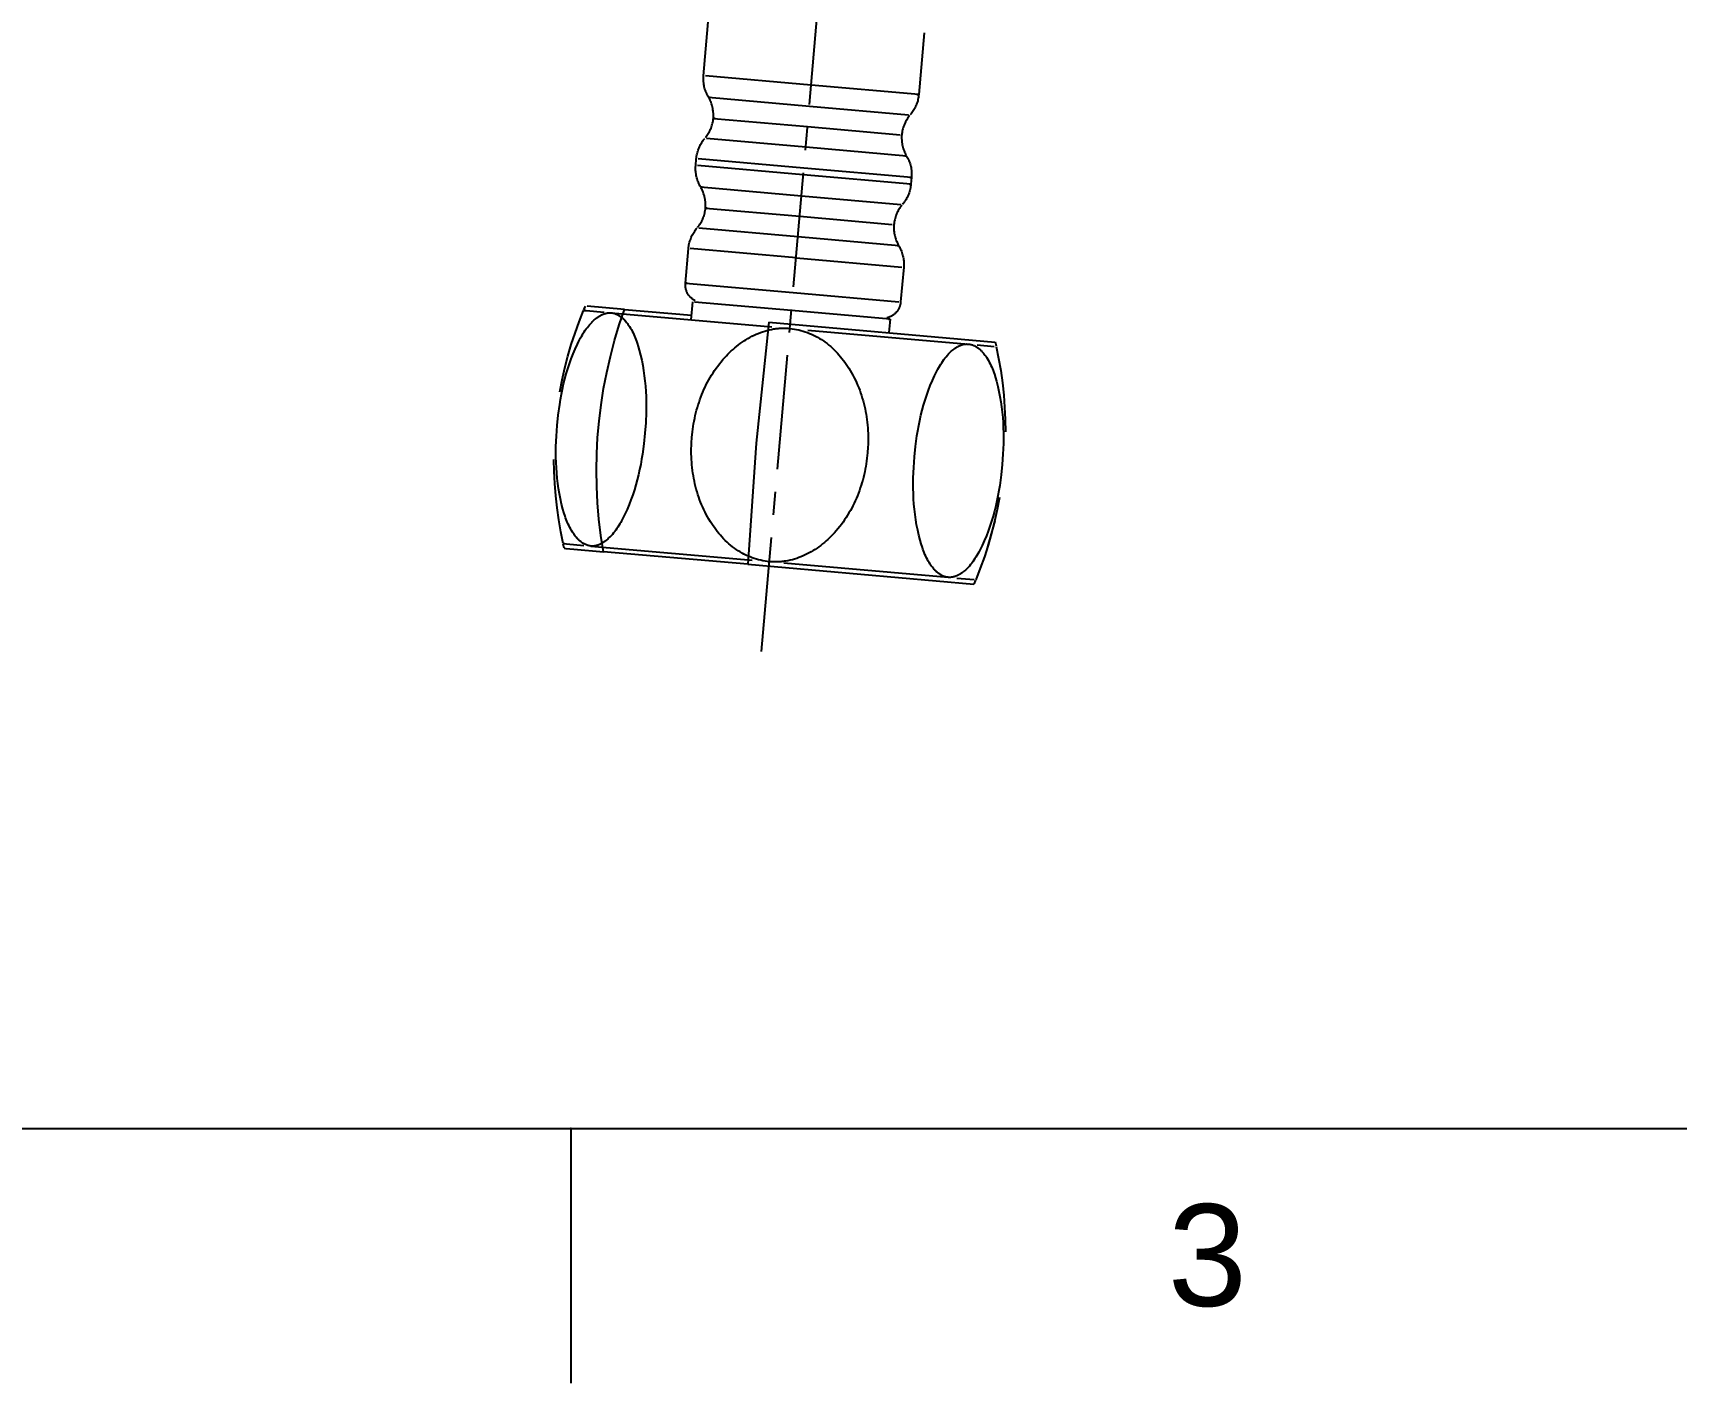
# Model space of a CAD drawing. Header units: millimetres. Extents: x 601 to 1195, y -13 to 407.
# Drawn here: x 726.7 to 818, y -13.3 to 61.7 of the extents above; entities that cross this region are included whole.
import ezdxf

# ---------------------------------------------------------------- set-up
doc = ezdxf.new("R2010")
doc.units = ezdxf.units.MM
doc.header["$LTSCALE"] = 0.1
doc.linetypes.add('CENTERX2', pattern=[101.6, 63.5, -12.7, 12.7, -12.7])
for name, color, linetype in [('CENTER', 1, 'CENTERX2'), ('MAKE2D ______', 7, 'Continuous'), ('MAKE2D ______ - TANGENT', 7, 'Continuous')]:
    doc.layers.add(name, color=color, linetype=linetype)
doc.styles.get("Standard").update_dxf_attribs({"font": 'arial.ttf'})

msp = doc.modelspace()

# ---------------------------------------------------------------- linework, layer by layer
for p, q in [((778.409, 44.451), (778.419, 44.406)), ((615.21, 0.869), (1180.867, 0.869)), ((756.624, 0.869), (756.624, -13.272))]:
    msp.add_line(p, q)
msp.add_point((756.624, 0.869))
at = {"layer": 'CENTER'}
msp.add_line((767.221, 27.361), (771.164, 72.426), dxfattribs=at)
at = {"layer": 'MAKE2D ______'}
for p, q in [((763.995, 59.325), (764.294, 62.751)), ((776.249, 61.705), (775.949, 58.279)), ((763.987, 59.187), (763.99, 59.256)), ((763.988, 59.118), (763.987, 59.187)), ((763.99, 59.049), (763.988, 59.118)), ((763.99, 59.256), (763.995, 59.325)), ((763.995, 58.98), (763.99, 59.049)), ((764.002, 58.911), (763.995, 58.98)), ((764.011, 58.842), (764.002, 58.911)), ((764.023, 58.774), (764.011, 58.842)), ((764.037, 58.707), (764.023, 58.774)), ((764.054, 58.64), (764.037, 58.707)), ((764.073, 58.573), (764.054, 58.64)), ((764.094, 58.507), (764.073, 58.573)), ((764.117, 58.442), (764.094, 58.507)), ((764.143, 58.378), (764.117, 58.442)), ((764.17, 58.315), (764.143, 58.378)), ((764.2, 58.252), (764.17, 58.315)), ((764.232, 58.191), (764.2, 58.252)), ((764.266, 58.131), (764.232, 58.191)), ((764.325, 58.024), (764.293, 58.085)), ((764.355, 57.962), (764.325, 58.024)), ((764.384, 57.9), (764.355, 57.962)), ((764.41, 57.836), (764.384, 57.9)), ((764.433, 57.771), (764.41, 57.836)), ((764.455, 57.706), (764.433, 57.771)), ((764.474, 57.64), (764.455, 57.706)), ((764.491, 57.573), (764.474, 57.64)), ((764.506, 57.506), (764.491, 57.573)), ((764.519, 57.438), (764.506, 57.506)), ((775.741, 57.552), (775.709, 57.491)), ((775.771, 57.614), (775.741, 57.552)), ((775.799, 57.678), (775.771, 57.614)), ((775.825, 57.742), (775.799, 57.678)), ((775.848, 57.807), (775.825, 57.742)), ((775.87, 57.873), (775.848, 57.807)), ((775.889, 57.939), (775.87, 57.873)), ((775.905, 58.006), (775.889, 57.939)), ((775.92, 58.074), (775.905, 58.006)), ((775.932, 58.142), (775.92, 58.074)), ((775.942, 58.21), (775.932, 58.142)), ((775.949, 58.279), (775.942, 58.21)), ((764.457, 56.553), (764.477, 56.619)), ((764.477, 56.619), (764.494, 56.686)), ((764.494, 56.686), (764.509, 56.753)), ((764.509, 56.753), (764.522, 56.821)), ((764.529, 57.37), (764.519, 57.438)), ((764.522, 56.821), (764.532, 56.889)), ((764.536, 57.301), (764.529, 57.37)), ((764.532, 56.889), (764.54, 56.957)), ((764.542, 57.232), (764.536, 57.301)), ((764.54, 56.957), (764.544, 57.026)), ((764.639, 56.948), (764.54, 56.957)), ((764.54, 56.957), (764.54, 56.957)), ((764.54, 56.957), (769.77, 56.5)), ((764.545, 57.164), (764.542, 57.232)), ((764.544, 57.026), (764.546, 57.095)), ((764.546, 57.095), (764.545, 57.164)), ((775.155, 56.64), (775.129, 56.576)), ((775.184, 56.703), (775.155, 56.64)), ((775.214, 56.764), (775.184, 56.703)), ((775.247, 56.825), (775.214, 56.764)), ((775.281, 56.885), (775.247, 56.825)), ((775.318, 56.943), (775.281, 56.885)), ((775.357, 57), (775.318, 56.943)), ((775.397, 57.056), (775.357, 57)), ((775.44, 57.11), (775.397, 57.056)), ((775.518, 57.204), (775.474, 57.15)), ((775.56, 57.258), (775.518, 57.204)), ((775.6, 57.315), (775.56, 57.258)), ((775.638, 57.372), (775.6, 57.315)), ((775.675, 57.431), (775.638, 57.372)), ((775.709, 57.491), (775.675, 57.431)), ((763.902, 55.627), (763.941, 55.684)), ((763.941, 55.684), (763.981, 55.741)), ((763.981, 55.741), (764.023, 55.795)), ((764.023, 55.795), (764.067, 55.849)), ((764.101, 55.889), (764.143, 55.944)), ((764.143, 55.944), (764.184, 55.999)), ((764.184, 55.999), (764.222, 56.056)), ((764.222, 56.056), (764.259, 56.115)), ((764.259, 56.115), (764.293, 56.174)), ((764.293, 56.174), (764.326, 56.235)), ((764.326, 56.235), (764.357, 56.297)), ((764.357, 56.297), (764.385, 56.359)), ((764.385, 56.359), (764.411, 56.423)), ((764.411, 56.423), (764.435, 56.488)), ((764.435, 56.488), (764.457, 56.553)), ((769.77, 56.5), (774.913, 56.05)), ((774.996, 55.973), (774.995, 55.904)), ((774.995, 55.904), (774.996, 55.835)), ((775, 56.042), (774.996, 55.973)), ((774.996, 55.835), (774.999, 55.767)), ((774.999, 55.767), (775.004, 55.698)), ((775.008, 56.11), (775, 56.042)), ((775.004, 55.698), (775.012, 55.63)), ((775.019, 56.178), (775.008, 56.11)), ((775.031, 56.246), (775.019, 56.178)), ((775.046, 56.313), (775.031, 56.246)), ((775.064, 56.38), (775.046, 56.313)), ((775.083, 56.446), (775.064, 56.38)), ((775.105, 56.512), (775.083, 56.446)), ((775.129, 56.576), (775.105, 56.512)), ((763.592, 54.72), (763.599, 54.789)), ((763.599, 54.789), (763.609, 54.857)), ((763.609, 54.857), (763.621, 54.925)), ((763.621, 54.925), (763.635, 54.993)), ((763.635, 54.993), (763.652, 55.06)), ((763.652, 55.06), (763.671, 55.126)), ((763.671, 55.126), (763.692, 55.192)), ((763.692, 55.192), (763.716, 55.257)), ((763.716, 55.257), (763.742, 55.321)), ((763.742, 55.321), (763.769, 55.385)), ((763.769, 55.385), (763.8, 55.447)), ((763.8, 55.447), (763.832, 55.508)), ((763.832, 55.508), (763.866, 55.568)), ((763.866, 55.568), (763.902, 55.627)), ((775.012, 55.63), (775.022, 55.561)), ((775.022, 55.561), (775.035, 55.494)), ((775.035, 55.494), (775.049, 55.426)), ((775.049, 55.426), (775.066, 55.36)), ((775.066, 55.36), (775.086, 55.293)), ((775.086, 55.293), (775.107, 55.228)), ((775.107, 55.228), (775.131, 55.163)), ((775.131, 55.163), (775.157, 55.1)), ((775.157, 55.1), (775.185, 55.037)), ((775.185, 55.037), (775.215, 54.975)), ((775.215, 54.975), (775.248, 54.914)), ((775.274, 54.868), (775.308, 54.808)), ((775.308, 54.808), (775.34, 54.747)), ((763.552, 54.206), (763.554, 54.275)), ((763.552, 54.137), (763.552, 54.206)), ((763.554, 54.068), (763.552, 54.137)), ((763.554, 54.275), (763.559, 54.344)), ((763.559, 53.999), (763.554, 54.068)), ((763.559, 54.344), (763.592, 54.72)), ((763.566, 53.93), (763.559, 53.999)), ((763.576, 53.861), (763.566, 53.93)), ((763.587, 53.793), (763.576, 53.861)), ((775.34, 54.747), (775.37, 54.685)), ((775.37, 54.685), (775.398, 54.621)), ((775.398, 54.621), (775.423, 54.557)), ((775.423, 54.557), (775.446, 54.492)), ((775.446, 54.492), (775.467, 54.426)), ((775.467, 54.426), (775.486, 54.359)), ((775.486, 54.359), (775.503, 54.292)), ((775.503, 54.292), (775.517, 54.225)), ((775.517, 54.225), (775.529, 54.157)), ((775.529, 54.157), (775.538, 54.088)), ((775.538, 54.088), (775.546, 54.019)), ((775.546, 54.019), (775.55, 53.95)), ((775.55, 53.95), (775.553, 53.881)), ((775.553, 53.881), (775.553, 53.812)), ((763.602, 53.726), (763.587, 53.793)), ((763.618, 53.659), (763.602, 53.726)), ((763.637, 53.592), (763.618, 53.659)), ((763.658, 53.526), (763.637, 53.592)), ((763.681, 53.461), (763.658, 53.526)), ((763.707, 53.397), (763.681, 53.461)), ((763.735, 53.334), (763.707, 53.397)), ((763.765, 53.271), (763.735, 53.334)), ((763.797, 53.21), (763.765, 53.271)), ((763.831, 53.15), (763.797, 53.21)), ((763.889, 53.043), (763.857, 53.104)), ((763.92, 52.981), (763.889, 53.043)), ((763.948, 52.919), (763.92, 52.981)), ((775.453, 52.958), (775.434, 52.892)), ((775.47, 53.025), (775.453, 52.958)), ((775.484, 53.093), (775.47, 53.025)), ((775.496, 53.161), (775.484, 53.093)), ((775.506, 53.229), (775.496, 53.161)), ((775.513, 53.298), (775.506, 53.229)), ((775.546, 53.674), (775.513, 53.298)), ((775.551, 53.743), (775.546, 53.674)), ((775.553, 53.812), (775.551, 53.743)), ((763.974, 52.855), (763.948, 52.919)), ((763.998, 52.79), (763.974, 52.855)), ((764.019, 52.725), (763.998, 52.79)), ((764.039, 52.659), (764.019, 52.725)), ((764.056, 52.592), (764.039, 52.659)), ((764.07, 52.525), (764.056, 52.592)), ((764.083, 52.457), (764.07, 52.525)), ((764.093, 52.389), (764.083, 52.457)), ((764.101, 52.32), (764.093, 52.389)), ((764.106, 52.252), (764.101, 52.32)), ((764.104, 51.976), (764.108, 52.045)), ((764.109, 52.183), (764.106, 52.252)), ((764.108, 52.045), (764.11, 52.114)), ((764.11, 52.114), (764.109, 52.183)), ((774.962, 52.075), (774.921, 52.019)), ((775.004, 52.129), (774.962, 52.075)), ((775.082, 52.223), (775.038, 52.169)), ((775.124, 52.277), (775.082, 52.223)), ((775.164, 52.334), (775.124, 52.277)), ((775.203, 52.391), (775.164, 52.334)), ((775.239, 52.45), (775.203, 52.391)), ((775.273, 52.51), (775.239, 52.45)), ((775.305, 52.571), (775.273, 52.51)), ((775.336, 52.633), (775.305, 52.571)), ((775.363, 52.697), (775.336, 52.633)), ((775.389, 52.761), (775.363, 52.697)), ((775.413, 52.826), (775.389, 52.761)), ((775.434, 52.892), (775.413, 52.826)), ((763.786, 51.075), (763.823, 51.134)), ((763.823, 51.134), (763.858, 51.193)), ((763.858, 51.193), (763.89, 51.254)), ((763.89, 51.254), (763.921, 51.316)), ((763.921, 51.316), (763.949, 51.378)), ((763.949, 51.378), (763.975, 51.442)), ((763.975, 51.442), (763.999, 51.507)), ((763.999, 51.507), (764.021, 51.572)), ((764.021, 51.572), (764.041, 51.638)), ((764.041, 51.638), (764.058, 51.705)), ((764.058, 51.705), (764.073, 51.772)), ((764.073, 51.772), (764.086, 51.84)), ((764.086, 51.84), (764.096, 51.908)), ((764.096, 51.908), (764.104, 51.976)), ((764.203, 51.968), (764.104, 51.976)), ((764.104, 51.976), (764.104, 51.976)), ((764.104, 51.976), (769.334, 51.519)), ((769.334, 51.519), (774.477, 51.069)), ((774.573, 51.129), (774.565, 51.061)), ((774.583, 51.198), (774.573, 51.129)), ((774.596, 51.265), (774.583, 51.198)), ((774.611, 51.332), (774.596, 51.265)), ((774.628, 51.399), (774.611, 51.332)), ((774.647, 51.465), (774.628, 51.399)), ((774.669, 51.531), (774.647, 51.465)), ((774.693, 51.595), (774.669, 51.531)), ((774.72, 51.659), (774.693, 51.595)), ((774.748, 51.722), (774.72, 51.659)), ((774.778, 51.783), (774.748, 51.722)), ((774.811, 51.844), (774.778, 51.783)), ((774.846, 51.904), (774.811, 51.844)), ((774.882, 51.962), (774.846, 51.904)), ((774.921, 52.019), (774.882, 51.962)), ((763.235, 50.145), (763.257, 50.211)), ((763.257, 50.211), (763.28, 50.276)), ((763.28, 50.276), (763.306, 50.34)), ((763.306, 50.34), (763.334, 50.404)), ((763.334, 50.404), (763.364, 50.466)), ((763.364, 50.466), (763.396, 50.527)), ((763.396, 50.527), (763.43, 50.587)), ((763.43, 50.587), (763.466, 50.646)), ((763.466, 50.646), (763.505, 50.703)), ((763.505, 50.703), (763.545, 50.76)), ((763.545, 50.76), (763.587, 50.815)), ((763.587, 50.815), (763.631, 50.868)), ((763.665, 50.908), (763.707, 50.963)), ((763.707, 50.963), (763.748, 51.018)), ((763.748, 51.018), (763.786, 51.075)), ((774.561, 50.992), (774.559, 50.923)), ((774.559, 50.923), (774.56, 50.854)), ((774.56, 50.854), (774.563, 50.786)), ((774.565, 51.061), (774.561, 50.992)), ((774.563, 50.786), (774.568, 50.717)), ((774.568, 50.717), (774.576, 50.649)), ((774.576, 50.649), (774.586, 50.58)), ((774.586, 50.58), (774.599, 50.513)), ((774.599, 50.513), (774.614, 50.445)), ((774.614, 50.445), (774.631, 50.379)), ((774.631, 50.379), (774.65, 50.312)), ((774.65, 50.312), (774.672, 50.247)), ((774.672, 50.247), (774.695, 50.182)), ((762.987, 47.808), (763.156, 49.739)), ((763.156, 49.739), (763.163, 49.808)), ((763.163, 49.808), (763.173, 49.876)), ((763.173, 49.876), (763.185, 49.944)), ((763.185, 49.944), (763.2, 50.012)), ((763.2, 50.012), (763.216, 50.079)), ((763.216, 50.079), (763.235, 50.145)), ((774.695, 50.182), (774.721, 50.119)), ((774.721, 50.119), (774.749, 50.056)), ((774.749, 50.056), (774.78, 49.994)), ((774.78, 49.994), (774.812, 49.933)), ((774.838, 49.887), (774.872, 49.827)), ((774.872, 49.827), (774.904, 49.766)), ((774.904, 49.766), (774.934, 49.704)), ((774.934, 49.704), (774.962, 49.64)), ((774.962, 49.64), (774.987, 49.576)), ((774.987, 49.576), (775.011, 49.511)), ((775.011, 49.511), (775.032, 49.445)), ((775.032, 49.445), (775.05, 49.379)), ((775.05, 49.379), (775.067, 49.311)), ((775.067, 49.311), (775.081, 49.244)), ((775.11, 48.693), (774.941, 46.762)), ((775.081, 49.244), (775.093, 49.176)), ((775.093, 49.176), (775.103, 49.107)), ((775.103, 49.107), (775.11, 49.038)), ((775.11, 49.038), (775.115, 48.969)), ((775.115, 48.762), (775.11, 48.693)), ((775.115, 48.969), (775.117, 48.9)), ((775.117, 48.831), (775.115, 48.762)), ((775.117, 48.9), (775.117, 48.831)), ((762.984, 47.738), (762.985, 47.773)), ((762.984, 47.704), (762.984, 47.738)), ((762.985, 47.669), (762.984, 47.704)), ((762.985, 47.773), (762.987, 47.808)), ((762.988, 47.634), (762.985, 47.669)), ((762.992, 47.6), (762.988, 47.634)), ((762.996, 47.565), (762.992, 47.6)), ((763.003, 47.531), (762.996, 47.565)), ((763.01, 47.497), (763.003, 47.531)), ((763.018, 47.463), (763.01, 47.497)), ((763.028, 47.43), (763.018, 47.463)), ((763.039, 47.397), (763.028, 47.43)), ((763.051, 47.364), (763.039, 47.397)), ((763.064, 47.332), (763.051, 47.364)), ((763.078, 47.3), (763.064, 47.332)), ((763.093, 47.269), (763.078, 47.3)), ((763.109, 47.238), (763.093, 47.269)), ((763.127, 47.208), (763.109, 47.238)), ((763.145, 47.179), (763.127, 47.208)), ((763.165, 47.15), (763.145, 47.179)), ((763.185, 47.122), (763.165, 47.15)), ((763.206, 47.094), (763.185, 47.122)), ((763.228, 47.068), (763.206, 47.094)), ((763.252, 47.042), (763.228, 47.068)), ((763.276, 47.017), (763.252, 47.042)), ((763.301, 46.992), (763.276, 47.017)), ((763.326, 46.969), (763.301, 46.992)), ((763.311, 45.772), (763.398, 46.768)), ((763.353, 46.947), (763.326, 46.969)), ((763.38, 46.925), (763.353, 46.947)), ((763.408, 46.904), (763.38, 46.925)), ((763.437, 46.885), (763.408, 46.904)), ((763.466, 46.866), (763.437, 46.885)), ((763.496, 46.849), (763.466, 46.866)), ((768.877, 46.289), (763.489, 46.76)), ((763.527, 46.832), (763.496, 46.849)), ((774.901, 46.558), (774.89, 46.525)), ((774.911, 46.591), (774.901, 46.558)), ((774.919, 46.625), (774.911, 46.591)), ((774.927, 46.659), (774.919, 46.625)), ((774.933, 46.693), (774.927, 46.659)), ((774.938, 46.727), (774.933, 46.693)), ((774.941, 46.762), (774.938, 46.727)), ((756.858, 45.035), (757.086, 45.669)), ((757.086, 45.669), (757.334, 46.295)), ((757.337, 46.294), (757.334, 46.295)), ((757.334, 46.295), (757.334, 46.295)), ((757.334, 46.295), (757.334, 46.295)), ((757.334, 46.295), (757.335, 46.295)), ((757.335, 46.295), (757.482, 46.282)), ((757.354, 46.293), (757.337, 46.294)), ((757.345, 46.323), (757.436, 46.538)), ((757.436, 46.286), (757.354, 46.293)), ((757.482, 46.282), (758.471, 46.195)), ((759.609, 46.348), (757.531, 46.53)), ((757.73, 45.576), (757.799, 45.647)), ((757.799, 45.647), (757.834, 45.682)), ((757.834, 45.682), (757.87, 45.717)), ((757.87, 45.717), (757.922, 45.765)), ((757.922, 45.765), (757.975, 45.811)), ((757.975, 45.811), (758.03, 45.856)), ((758.03, 45.856), (758.059, 45.878)), ((758.059, 45.878), (758.087, 45.899)), ((758.087, 45.899), (758.116, 45.919)), ((758.116, 45.919), (758.145, 45.939)), ((758.145, 45.939), (758.174, 45.959)), ((758.174, 45.959), (758.204, 45.977)), ((758.204, 45.977), (758.234, 45.995)), ((758.234, 45.995), (758.264, 46.013)), ((758.264, 46.013), (758.295, 46.029)), ((758.295, 46.029), (758.326, 46.045)), ((758.326, 46.045), (758.357, 46.06)), ((758.357, 46.06), (758.389, 46.074)), ((758.389, 46.074), (758.421, 46.087)), ((758.421, 46.087), (758.454, 46.099)), ((758.454, 46.099), (758.486, 46.11)), ((758.486, 46.11), (758.52, 46.121)), ((758.52, 46.121), (758.553, 46.13)), ((758.553, 46.13), (758.587, 46.138)), ((758.587, 46.138), (758.621, 46.145)), ((758.621, 46.145), (758.655, 46.151)), ((758.655, 46.151), (758.69, 46.155)), ((758.69, 46.155), (758.707, 46.157)), ((758.707, 46.157), (758.725, 46.159)), ((758.725, 46.159), (758.743, 46.16)), ((758.743, 46.16), (758.76, 46.161)), ((758.76, 46.161), (758.778, 46.162)), ((758.778, 46.162), (758.796, 46.162)), ((758.796, 46.162), (758.814, 46.162)), ((758.814, 46.162), (758.832, 46.162)), ((758.832, 46.162), (758.85, 46.161)), ((758.85, 46.161), (758.868, 46.16)), ((758.868, 46.16), (767.793, 45.38)), ((758.868, 46.16), (758.886, 46.158)), ((758.886, 46.158), (758.904, 46.156)), ((758.904, 46.156), (758.922, 46.154)), ((758.922, 46.154), (758.939, 46.151)), ((758.939, 46.151), (758.957, 46.148)), ((758.957, 46.148), (758.974, 46.144)), ((758.974, 46.144), (758.991, 46.14)), ((758.991, 46.14), (759.008, 46.136)), ((759.008, 46.136), (759.025, 46.132)), ((759.025, 46.132), (759.042, 46.127)), ((759.042, 46.127), (759.058, 46.122)), ((759.058, 46.122), (759.075, 46.117)), ((759.075, 46.117), (759.107, 46.106)), ((759.107, 46.106), (759.139, 46.093)), ((759.139, 46.093), (759.171, 46.08)), ((759.171, 46.08), (759.202, 46.066)), ((759.202, 46.066), (759.232, 46.05)), ((759.232, 46.05), (759.262, 46.034)), ((759.262, 46.034), (759.292, 46.017)), ((759.292, 46.017), (759.321, 45.999)), ((759.316, 45.486), (759.609, 46.348)), ((759.321, 45.999), (759.349, 45.98)), ((759.349, 45.98), (759.377, 45.96)), ((759.377, 45.96), (759.405, 45.94)), ((759.405, 45.94), (759.432, 45.919)), ((759.432, 45.919), (759.459, 45.897)), ((759.459, 45.897), (759.485, 45.874)), ((759.485, 45.874), (759.51, 45.851)), ((759.51, 45.851), (759.536, 45.828)), ((759.536, 45.828), (759.561, 45.803)), ((759.561, 45.803), (759.585, 45.779)), ((759.585, 45.779), (759.609, 45.753)), ((759.609, 46.348), (763.333, 46.022)), ((759.609, 45.753), (759.633, 45.728)), ((759.633, 45.728), (759.678, 45.675)), ((759.678, 45.675), (759.723, 45.621)), ((767.623, 45.647), (766.922, 38.931)), ((774.356, 45.809), (768.877, 46.289)), ((774.208, 45.886), (774.174, 45.877)), ((774.241, 45.895), (774.208, 45.886)), ((774.274, 45.906), (774.241, 45.895)), ((774.265, 45.817), (774.356, 45.809)), ((774.307, 45.918), (774.274, 45.906)), ((774.356, 45.809), (774.291, 45.063)), ((774.339, 45.931), (774.307, 45.918)), ((774.371, 45.946), (774.339, 45.931)), ((774.356, 45.809), (774.356, 45.809)), ((774.402, 45.961), (774.371, 45.946)), ((774.432, 45.977), (774.402, 45.961)), ((774.462, 45.995), (774.432, 45.977)), ((774.492, 46.013), (774.462, 45.995)), ((774.521, 46.033), (774.492, 46.013)), ((774.549, 46.053), (774.521, 46.033)), ((774.576, 46.075), (774.549, 46.053)), ((774.603, 46.097), (774.576, 46.075)), ((774.628, 46.121), (774.603, 46.097)), ((774.653, 46.145), (774.628, 46.121)), ((774.677, 46.17), (774.653, 46.145)), ((774.701, 46.196), (774.677, 46.17)), ((774.723, 46.222), (774.701, 46.196)), ((774.744, 46.25), (774.723, 46.222)), ((774.765, 46.278), (774.744, 46.25)), ((774.784, 46.307), (774.765, 46.278)), ((774.802, 46.336), (774.784, 46.307)), ((774.82, 46.366), (774.802, 46.336)), ((774.836, 46.397), (774.82, 46.366)), ((774.851, 46.428), (774.836, 46.397)), ((774.865, 46.46), (774.851, 46.428)), ((774.878, 46.492), (774.865, 46.46)), ((774.89, 46.525), (774.878, 46.492)), ((756.65, 44.395), (756.858, 45.035)), ((757.074, 44.591), (757.167, 44.767)), ((757.167, 44.767), (757.215, 44.853)), ((757.215, 44.853), (757.264, 44.939)), ((757.264, 44.939), (757.316, 45.024)), ((757.316, 45.024), (757.369, 45.107)), ((757.369, 45.107), (757.424, 45.189)), ((757.424, 45.189), (757.481, 45.27)), ((757.481, 45.27), (757.54, 45.349)), ((757.54, 45.349), (757.601, 45.427)), ((757.601, 45.427), (757.664, 45.502)), ((757.664, 45.502), (757.73, 45.576)), ((759.052, 44.615), (759.316, 45.486)), ((759.723, 45.621), (759.765, 45.565)), ((759.765, 45.565), (759.795, 45.524)), ((759.795, 45.524), (759.825, 45.483)), ((759.825, 45.483), (759.881, 45.399)), ((759.881, 45.399), (759.935, 45.313)), ((759.935, 45.313), (759.986, 45.225)), ((759.986, 45.225), (760.034, 45.136)), ((760.034, 45.136), (760.079, 45.046)), ((760.079, 45.046), (760.122, 44.955)), ((760.122, 44.955), (760.163, 44.862)), ((760.163, 44.862), (760.201, 44.768)), ((760.201, 44.768), (760.238, 44.673)), ((766.351, 44.669), (766.461, 44.736)), ((766.461, 44.736), (766.572, 44.799)), ((766.572, 44.799), (766.685, 44.859)), ((766.685, 44.859), (766.799, 44.916)), ((766.799, 44.916), (766.915, 44.97)), ((766.915, 44.97), (767.032, 45.02)), ((767.032, 45.02), (767.15, 45.066)), ((767.15, 45.066), (767.269, 45.109)), ((767.269, 45.109), (767.39, 45.148)), ((767.39, 45.148), (767.512, 45.183)), ((767.512, 45.183), (767.636, 45.214)), ((780.184, 44.517), (767.619, 45.616)), ((767.636, 45.214), (767.76, 45.241)), ((767.76, 45.241), (767.885, 45.263)), ((767.885, 45.263), (767.948, 45.273)), ((767.948, 45.273), (768.012, 45.282)), ((768.012, 45.282), (768.075, 45.289)), ((768.075, 45.289), (768.139, 45.295)), ((768.139, 45.295), (768.203, 45.3)), ((768.203, 45.3), (768.268, 45.304)), ((768.268, 45.304), (768.332, 45.307)), ((768.332, 45.307), (768.397, 45.309)), ((768.397, 45.309), (768.462, 45.309)), ((768.462, 45.309), (768.527, 45.308)), ((768.527, 45.308), (768.592, 45.306)), ((768.592, 45.306), (768.658, 45.303)), ((768.658, 45.303), (768.724, 45.298)), ((768.724, 45.298), (768.79, 45.292)), ((768.79, 45.292), (768.914, 45.277)), ((768.914, 45.277), (769.038, 45.258)), ((769.038, 45.258), (769.161, 45.236)), ((769.161, 45.236), (769.283, 45.209)), ((769.283, 45.209), (769.405, 45.178)), ((769.405, 45.178), (769.525, 45.144)), ((769.525, 45.144), (769.644, 45.106)), ((769.644, 45.106), (769.762, 45.064)), ((769.762, 45.064), (769.879, 45.019)), ((769.787, 45.205), (778.711, 44.424)), ((769.879, 45.019), (769.994, 44.97)), ((769.994, 44.97), (770.108, 44.917)), ((770.108, 44.917), (770.22, 44.861)), ((770.22, 44.861), (770.33, 44.802)), ((770.33, 44.802), (770.438, 44.74)), ((770.438, 44.74), (770.545, 44.674)), ((756.461, 43.749), (756.65, 44.395)), ((756.645, 43.605), (756.751, 43.877)), ((756.751, 43.877), (756.865, 44.146)), ((756.865, 44.146), (756.987, 44.413)), ((756.987, 44.413), (757.074, 44.591)), ((758.819, 43.735), (759.052, 44.615)), ((760.238, 44.673), (760.272, 44.578)), ((760.272, 44.578), (760.305, 44.482)), ((760.305, 44.482), (760.366, 44.288)), ((760.366, 44.288), (760.422, 44.092)), ((760.422, 44.092), (760.495, 43.809)), ((765.26, 43.769), (765.349, 43.862)), ((765.349, 43.862), (765.441, 43.952)), ((765.441, 43.952), (765.535, 44.041)), ((765.535, 44.041), (765.631, 44.128)), ((765.631, 44.128), (765.728, 44.213)), ((765.728, 44.213), (765.828, 44.295)), ((765.828, 44.295), (765.929, 44.375)), ((765.929, 44.375), (766.032, 44.453)), ((766.032, 44.453), (766.137, 44.528)), ((766.137, 44.528), (766.243, 44.6)), ((766.243, 44.6), (766.351, 44.669)), ((770.545, 44.674), (770.649, 44.605)), ((770.649, 44.605), (770.755, 44.53)), ((770.755, 44.53), (770.858, 44.452)), ((770.858, 44.452), (770.959, 44.37)), ((770.959, 44.37), (771.058, 44.286)), ((771.058, 44.286), (771.154, 44.199)), ((771.154, 44.199), (771.248, 44.109)), ((771.248, 44.109), (771.34, 44.017)), ((771.34, 44.017), (771.429, 43.922)), ((771.429, 43.922), (771.516, 43.825)), ((771.516, 43.825), (771.601, 43.725)), ((777.536, 43.801), (777.606, 43.877)), ((777.606, 43.877), (777.642, 43.915)), ((777.642, 43.915), (777.678, 43.951)), ((777.678, 43.951), (777.716, 43.987)), ((777.716, 43.987), (777.754, 44.023)), ((777.754, 44.023), (777.804, 44.067)), ((777.804, 44.067), (777.856, 44.111)), ((777.856, 44.111), (777.909, 44.153)), ((777.909, 44.153), (777.936, 44.173)), ((777.936, 44.173), (777.963, 44.192)), ((777.963, 44.192), (777.99, 44.212)), ((777.99, 44.212), (778.018, 44.23)), ((778.018, 44.23), (778.046, 44.248)), ((778.046, 44.248), (778.075, 44.266)), ((778.075, 44.266), (778.104, 44.282)), ((778.104, 44.282), (778.133, 44.298)), ((778.133, 44.298), (778.162, 44.313)), ((778.162, 44.313), (778.192, 44.328)), ((778.192, 44.328), (778.222, 44.341)), ((778.222, 44.341), (778.252, 44.354)), ((778.252, 44.354), (778.283, 44.366)), ((778.283, 44.366), (778.314, 44.377)), ((778.314, 44.377), (778.345, 44.387)), ((778.345, 44.387), (778.377, 44.396)), ((778.377, 44.396), (778.409, 44.404)), ((778.409, 44.404), (778.441, 44.411)), ((778.441, 44.411), (778.474, 44.417)), ((778.474, 44.417), (778.49, 44.419)), ((778.49, 44.419), (778.507, 44.421)), ((778.507, 44.421), (778.524, 44.423)), ((778.524, 44.423), (778.54, 44.425)), ((778.54, 44.425), (778.557, 44.426)), ((778.557, 44.426), (778.574, 44.427)), ((778.574, 44.427), (778.591, 44.428)), ((778.591, 44.428), (778.608, 44.429)), ((778.608, 44.429), (778.625, 44.429)), ((778.625, 44.429), (778.642, 44.428)), ((778.642, 44.428), (778.659, 44.428)), ((778.659, 44.428), (778.676, 44.427)), ((778.676, 44.427), (778.694, 44.426)), ((778.694, 44.426), (778.711, 44.424)), ((778.711, 44.424), (778.729, 44.423)), ((778.729, 44.423), (778.746, 44.421)), ((778.746, 44.421), (778.763, 44.419)), ((778.763, 44.419), (778.78, 44.416)), ((778.78, 44.416), (778.797, 44.413)), ((778.797, 44.413), (778.814, 44.41)), ((778.814, 44.41), (778.831, 44.407)), ((778.831, 44.407), (778.847, 44.403)), ((778.847, 44.403), (778.864, 44.399)), ((778.864, 44.399), (778.88, 44.395)), ((778.88, 44.395), (778.896, 44.39)), ((778.896, 44.39), (778.912, 44.385)), ((778.912, 44.385), (778.928, 44.38)), ((778.928, 44.38), (778.944, 44.375)), ((778.944, 44.375), (778.975, 44.363)), ((778.975, 44.363), (779.006, 44.351)), ((779.006, 44.351), (779.036, 44.337)), ((779.036, 44.337), (779.066, 44.323)), ((779.066, 44.323), (779.095, 44.307)), ((779.095, 44.307), (779.124, 44.291)), ((779.124, 44.291), (779.152, 44.274)), ((779.152, 44.274), (779.18, 44.256)), ((779.18, 44.256), (779.207, 44.237)), ((779.189, 44.382), (780.144, 44.299)), ((779.207, 44.237), (779.234, 44.218)), ((779.234, 44.218), (779.261, 44.198)), ((779.261, 44.198), (779.287, 44.177)), ((779.287, 44.177), (779.312, 44.155)), ((779.312, 44.155), (779.337, 44.133)), ((779.337, 44.133), (779.362, 44.11)), ((779.362, 44.11), (779.386, 44.087)), ((779.386, 44.087), (779.41, 44.063)), ((779.41, 44.063), (779.434, 44.039)), ((779.434, 44.039), (779.457, 44.014)), ((779.457, 44.014), (779.502, 43.964)), ((779.502, 43.964), (779.545, 43.912)), ((779.545, 43.912), (779.587, 43.859)), ((779.587, 43.859), (779.618, 43.817)), ((779.618, 43.817), (779.649, 43.775)), ((780.187, 44.548), (780.239, 44.32)), ((780.246, 44.29), (780.383, 43.622)), ((756.145, 42.44), (756.293, 43.097)), ((756.293, 43.097), (756.461, 43.749)), ((756.372, 42.775), (756.456, 43.054)), ((756.456, 43.054), (756.547, 43.331)), ((756.547, 43.331), (756.645, 43.605)), ((758.617, 42.848), (758.819, 43.735)), ((760.495, 43.809), (760.559, 43.526)), ((760.559, 43.526), (760.615, 43.24)), ((760.615, 43.24), (760.664, 42.954)), ((760.664, 42.954), (760.705, 42.667)), ((764.524, 42.83), (764.608, 42.957)), ((764.608, 42.957), (764.695, 43.082)), ((764.695, 43.082), (764.784, 43.204)), ((764.784, 43.204), (764.877, 43.325)), ((764.877, 43.325), (764.972, 43.444)), ((764.972, 43.444), (765.071, 43.56)), ((765.071, 43.56), (765.172, 43.674)), ((765.172, 43.674), (765.26, 43.769)), ((771.601, 43.725), (771.683, 43.624)), ((771.683, 43.624), (771.763, 43.521)), ((771.763, 43.521), (771.841, 43.416)), ((771.841, 43.416), (771.916, 43.309)), ((771.916, 43.309), (771.989, 43.201)), ((771.989, 43.201), (772.059, 43.092)), ((772.059, 43.092), (772.14, 42.961)), ((772.14, 42.961), (772.217, 42.828)), ((776.916, 42.852), (777.012, 43.035)), ((777.012, 43.035), (777.063, 43.126)), ((777.063, 43.126), (777.115, 43.216)), ((777.115, 43.216), (777.169, 43.304)), ((777.169, 43.304), (777.224, 43.391)), ((777.224, 43.391), (777.282, 43.477)), ((777.282, 43.477), (777.342, 43.561)), ((777.342, 43.561), (777.404, 43.643)), ((777.404, 43.643), (777.469, 43.723)), ((777.469, 43.723), (777.536, 43.801)), ((779.649, 43.775), (779.678, 43.732)), ((779.678, 43.732), (779.707, 43.689)), ((779.707, 43.689), (779.763, 43.602)), ((779.763, 43.602), (779.815, 43.513)), ((779.815, 43.513), (779.865, 43.423)), ((779.865, 43.423), (779.912, 43.331)), ((779.912, 43.331), (779.956, 43.237)), ((779.956, 43.237), (779.999, 43.143)), ((779.999, 43.143), (780.038, 43.047)), ((780.038, 43.047), (780.076, 42.95)), ((780.076, 42.95), (780.112, 42.853)), ((780.383, 43.622), (780.498, 42.95)), ((780.498, 42.95), (780.593, 42.275)), ((756.018, 41.779), (756.145, 42.44)), ((756.161, 41.926), (756.225, 42.211)), ((756.225, 42.211), (756.295, 42.494)), ((756.295, 42.494), (756.372, 42.775)), ((758.444, 41.954), (758.617, 42.848)), ((760.705, 42.667), (760.738, 42.379)), ((760.738, 42.379), (760.765, 42.09)), ((760.765, 42.09), (760.785, 41.8)), ((764.019, 41.897), (764.083, 42.035)), ((764.083, 42.035), (764.149, 42.171)), ((764.149, 42.171), (764.218, 42.306)), ((764.218, 42.306), (764.291, 42.44)), ((764.291, 42.44), (764.366, 42.572)), ((764.366, 42.572), (764.444, 42.702)), ((764.444, 42.702), (764.524, 42.83)), ((772.217, 42.828), (772.291, 42.694)), ((772.291, 42.694), (772.361, 42.559)), ((772.361, 42.559), (772.428, 42.422)), ((772.428, 42.422), (772.493, 42.283)), ((772.493, 42.283), (772.553, 42.143)), ((772.553, 42.143), (772.611, 42.002)), ((772.611, 42.002), (772.666, 41.86)), ((776.485, 41.859), (776.59, 42.131)), ((776.59, 42.131), (776.703, 42.399)), ((776.703, 42.399), (776.825, 42.665)), ((776.825, 42.665), (776.916, 42.852)), ((780.112, 42.853), (780.146, 42.755)), ((780.146, 42.755), (780.209, 42.556)), ((780.209, 42.556), (780.266, 42.356)), ((780.266, 42.356), (780.339, 42.074)), ((780.339, 42.074), (780.403, 41.79)), ((780.593, 42.275), (780.666, 41.597)), ((756.003, 41.064), (756.05, 41.352)), ((756.05, 41.352), (756.102, 41.64)), ((756.102, 41.64), (756.161, 41.926)), ((758.303, 41.055), (758.444, 41.954)), ((760.785, 41.8), (760.799, 41.51)), ((760.799, 41.51), (760.806, 41.219)), ((760.806, 41.219), (760.808, 40.928)), ((763.697, 41.043), (763.743, 41.188)), ((763.743, 41.188), (763.793, 41.332)), ((763.793, 41.332), (763.845, 41.475)), ((763.845, 41.475), (763.9, 41.617)), ((763.9, 41.617), (763.958, 41.758)), ((763.958, 41.758), (764.019, 41.897)), ((772.666, 41.86), (772.717, 41.717)), ((772.717, 41.717), (772.766, 41.572)), ((772.766, 41.572), (772.811, 41.427)), ((772.811, 41.427), (772.854, 41.28)), ((772.854, 41.28), (772.893, 41.133)), ((772.893, 41.133), (772.929, 40.985)), ((776.213, 41.031), (776.297, 41.309)), ((776.297, 41.309), (776.387, 41.586)), ((776.387, 41.586), (776.485, 41.859)), ((780.403, 41.79), (780.459, 41.505)), ((780.459, 41.505), (780.508, 41.219)), ((780.508, 41.219), (780.549, 40.931)), ((780.666, 41.597), (780.718, 40.917)), ((755.865, 39.9), (755.925, 40.483)), ((755.925, 40.483), (756.003, 41.064)), ((758.193, 40.151), (758.303, 41.055)), ((760.804, 40.637), (760.781, 40.054)), ((760.808, 40.928), (760.804, 40.637)), ((763.473, 40.153), (763.504, 40.303)), ((763.504, 40.303), (763.537, 40.453)), ((763.537, 40.453), (763.573, 40.601)), ((763.573, 40.601), (763.611, 40.749)), ((763.611, 40.749), (763.652, 40.896)), ((763.652, 40.896), (763.697, 41.043)), ((772.929, 40.985), (772.962, 40.836)), ((772.962, 40.836), (772.993, 40.686)), ((772.993, 40.686), (773.02, 40.535)), ((773.02, 40.535), (773.044, 40.384)), ((773.044, 40.384), (773.066, 40.233)), ((773.066, 40.233), (773.085, 40.081)), ((775.944, 39.899), (776.002, 40.184)), ((776.002, 40.184), (776.066, 40.468)), ((776.066, 40.468), (776.136, 40.751)), ((776.136, 40.751), (776.213, 41.031)), ((780.549, 40.931), (780.582, 40.643)), ((780.582, 40.643), (780.609, 40.354)), ((780.609, 40.354), (780.629, 40.065)), ((780.718, 40.917), (780.748, 40.235)), ((780.748, 40.235), (780.757, 39.554)), ((755.799, 38.729), (755.822, 39.314)), ((755.822, 39.314), (755.865, 39.9)), ((758.113, 39.245), (758.193, 40.151)), ((760.738, 39.472), (760.679, 38.891)), ((760.781, 40.054), (760.738, 39.472)), ((763.347, 39.242), (763.378, 39.547)), ((763.378, 39.547), (763.398, 39.7)), ((763.398, 39.7), (763.42, 39.851)), ((763.42, 39.851), (763.445, 40.002)), ((763.445, 40.002), (763.473, 40.153)), ((773.085, 40.081), (773.1, 39.928)), ((773.1, 39.928), (773.113, 39.775)), ((773.113, 39.775), (773.123, 39.622)), ((773.123, 39.622), (773.13, 39.468)), ((773.13, 39.468), (773.135, 39.314)), ((773.135, 39.314), (773.136, 39.16)), ((775.767, 38.745), (775.846, 39.324)), ((775.846, 39.324), (775.892, 39.612)), ((775.892, 39.612), (775.944, 39.899)), ((780.629, 40.065), (780.643, 39.774)), ((780.643, 39.774), (780.65, 39.484)), ((780.65, 39.484), (780.652, 39.193)), ((755.795, 38.436), (755.799, 38.729)), ((755.796, 38.143), (755.795, 38.436)), ((758.048, 37.426), (758.065, 38.336)), ((758.065, 38.336), (758.113, 39.245)), ((760.679, 38.891), (760.601, 38.313)), ((763.314, 38.477), (763.315, 38.63)), ((763.315, 38.324), (763.314, 38.477)), ((763.315, 38.63), (763.319, 38.783)), ((763.319, 38.783), (763.325, 38.936)), ((763.325, 38.936), (763.347, 39.242)), ((766.922, 38.931), (766.446, 32.195)), ((773.103, 38.391), (773.072, 38.084)), ((773.125, 38.698), (773.103, 38.391)), ((773.131, 38.852), (773.125, 38.698)), ((773.135, 39.006), (773.131, 38.852)), ((773.136, 39.16), (773.135, 39.006)), ((775.708, 38.163), (775.767, 38.745)), ((780.648, 38.901), (780.624, 38.319)), ((780.652, 39.193), (780.648, 38.901)), ((755.699, 37.347), (755.688, 38.02)), ((755.804, 37.851), (755.796, 38.143)), ((755.818, 37.559), (755.804, 37.851)), ((755.838, 37.268), (755.818, 37.559)), ((758.063, 36.516), (758.048, 37.426)), ((760.444, 37.454), (760.38, 37.171)), ((760.502, 37.739), (760.444, 37.454)), ((760.554, 38.026), (760.502, 37.739)), ((760.601, 38.313), (760.554, 38.026)), ((763.32, 38.171), (763.315, 38.324)), ((763.327, 38.018), (763.32, 38.171)), ((763.336, 37.866), (763.327, 38.018)), ((763.349, 37.713), (763.336, 37.866)), ((763.364, 37.562), (763.349, 37.713)), ((763.383, 37.41), (763.364, 37.562)), ((772.976, 37.475), (772.945, 37.324)), ((773.004, 37.627), (772.976, 37.475)), ((773.029, 37.779), (773.004, 37.627)), ((773.052, 37.931), (773.029, 37.779)), ((773.072, 38.084), (773.052, 37.931)), ((775.642, 36.995), (775.665, 37.58)), ((775.665, 37.58), (775.708, 38.163)), ((780.582, 37.737), (780.522, 37.156)), ((780.624, 38.319), (780.582, 37.737)), ((755.73, 36.675), (755.699, 37.347)), ((755.783, 36.003), (755.73, 36.675)), ((755.865, 36.978), (755.838, 37.268)), ((755.899, 36.688), (755.865, 36.978)), ((755.941, 36.399), (755.899, 36.688)), ((758.108, 35.607), (758.063, 36.516)), ((760.233, 36.609), (760.15, 36.331)), ((760.31, 36.889), (760.233, 36.609)), ((760.38, 37.171), (760.31, 36.889)), ((763.404, 37.259), (763.383, 37.41)), ((763.428, 37.109), (763.404, 37.259)), ((763.455, 36.959), (763.428, 37.109)), ((763.485, 36.81), (763.455, 36.959)), ((763.517, 36.662), (763.485, 36.81)), ((763.553, 36.514), (763.517, 36.662)), ((763.592, 36.368), (763.553, 36.514)), ((772.75, 36.581), (772.702, 36.436)), ((772.794, 36.728), (772.75, 36.581)), ((772.836, 36.876), (772.794, 36.728)), ((772.875, 37.025), (772.836, 36.876)), ((772.911, 37.174), (772.875, 37.025)), ((772.945, 37.324), (772.911, 37.174)), ((775.638, 36.703), (775.642, 36.995)), ((775.639, 36.412), (775.638, 36.703)), ((780.444, 36.577), (780.398, 36.29)), ((780.522, 37.156), (780.444, 36.577)), ((755.856, 35.334), (755.783, 36.003)), ((755.99, 36.112), (755.941, 36.399)), ((756.047, 35.825), (755.99, 36.112)), ((756.112, 35.54), (756.047, 35.825)), ((758.185, 34.7), (758.108, 35.607)), ((759.963, 35.782), (759.858, 35.511)), ((760.06, 36.055), (759.963, 35.782)), ((760.15, 36.331), (760.06, 36.055)), ((763.634, 36.222), (763.592, 36.368)), ((763.678, 36.077), (763.634, 36.222)), ((763.726, 35.933), (763.678, 36.077)), ((763.777, 35.79), (763.726, 35.933)), ((763.831, 35.649), (763.777, 35.79)), ((763.888, 35.508), (763.831, 35.649)), ((772.424, 35.724), (772.359, 35.585)), ((772.485, 35.864), (772.424, 35.724)), ((772.544, 36.005), (772.485, 35.864)), ((772.599, 36.147), (772.544, 36.005)), ((772.652, 36.291), (772.599, 36.147)), ((772.702, 36.436), (772.652, 36.291)), ((775.647, 36.12), (775.639, 36.412)), ((775.66, 35.829), (775.647, 36.12)), ((775.68, 35.539), (775.66, 35.829)), ((780.288, 35.718), (780.224, 35.435)), ((780.346, 36.003), (780.288, 35.718)), ((780.438, 35.913), (780.311, 35.243)), ((780.398, 36.29), (780.346, 36.003)), ((755.95, 34.667), (755.856, 35.334)), ((756.186, 35.257), (756.112, 35.54)), ((756.242, 35.066), (756.186, 35.257)), ((756.302, 34.877), (756.242, 35.066)), ((756.334, 34.783), (756.302, 34.877)), ((756.368, 34.69), (756.334, 34.783)), ((756.404, 34.598), (756.368, 34.69)), ((758.293, 33.796), (758.185, 34.7)), ((759.536, 34.794), (759.442, 34.613)), ((759.624, 34.976), (759.536, 34.794)), ((759.745, 35.242), (759.624, 34.976)), ((759.858, 35.511), (759.745, 35.242)), ((763.948, 35.369), (763.888, 35.508)), ((764.012, 35.231), (763.948, 35.369)), ((764.078, 35.094), (764.012, 35.231)), ((764.148, 34.959), (764.078, 35.094)), ((764.22, 34.825), (764.148, 34.959)), ((764.297, 34.693), (764.22, 34.825)), ((764.376, 34.563), (764.297, 34.693)), ((771.913, 34.788), (771.829, 34.661)), ((771.995, 34.916), (771.913, 34.788)), ((772.073, 35.047), (771.995, 34.916)), ((772.149, 35.179), (772.073, 35.047)), ((772.222, 35.313), (772.149, 35.179)), ((772.292, 35.448), (772.222, 35.313)), ((772.359, 35.585), (772.292, 35.448)), ((775.707, 35.249), (775.68, 35.539)), ((775.741, 34.96), (775.707, 35.249)), ((775.782, 34.672), (775.741, 34.96)), ((780.078, 34.873), (779.994, 34.595)), ((780.154, 35.153), (780.078, 34.873)), ((780.224, 35.435), (780.154, 35.153)), ((780.311, 35.243), (780.163, 34.578)), ((756.065, 34.004), (755.95, 34.667)), ((756.2, 33.344), (756.065, 34.004)), ((756.442, 34.506), (756.404, 34.598)), ((756.482, 34.416), (756.442, 34.506)), ((756.524, 34.327), (756.482, 34.416)), ((756.568, 34.238), (756.524, 34.327)), ((756.615, 34.152), (756.568, 34.238)), ((756.664, 34.066), (756.615, 34.152)), ((756.716, 33.982), (756.664, 34.066)), ((756.771, 33.9), (756.716, 33.982)), ((756.8, 33.859), (756.771, 33.9)), ((756.829, 33.819), (756.8, 33.859)), ((756.872, 33.763), (756.829, 33.819)), ((758.432, 32.897), (758.293, 33.796)), ((758.866, 33.785), (758.796, 33.711)), ((758.933, 33.86), (758.866, 33.785)), ((758.998, 33.937), (758.933, 33.86)), ((759.061, 34.016), (758.998, 33.937)), ((759.121, 34.097), (759.061, 34.016)), ((759.179, 34.18), (759.121, 34.097)), ((759.236, 34.264), (759.179, 34.18)), ((759.29, 34.35), (759.236, 34.264)), ((759.342, 34.436), (759.29, 34.35)), ((759.393, 34.524), (759.342, 34.436)), ((759.442, 34.613), (759.393, 34.524)), ((764.447, 34.451), (764.376, 34.563)), ((764.522, 34.34), (764.447, 34.451)), ((764.598, 34.231), (764.522, 34.34)), ((764.677, 34.123), (764.598, 34.231)), ((764.758, 34.017), (764.677, 34.123)), ((764.842, 33.914), (764.758, 34.017)), ((764.929, 33.812), (764.842, 33.914)), ((765.017, 33.712), (764.929, 33.812)), ((771.171, 33.849), (771.082, 33.757)), ((771.259, 33.942), (771.171, 33.849)), ((771.361, 34.057), (771.259, 33.942)), ((771.461, 34.173), (771.361, 34.057)), ((771.557, 34.292), (771.461, 34.173)), ((771.651, 34.413), (771.557, 34.292)), ((771.741, 34.536), (771.651, 34.413)), ((771.829, 34.661), (771.741, 34.536)), ((775.831, 34.385), (775.782, 34.672)), ((775.888, 34.099), (775.831, 34.385)), ((775.953, 33.815), (775.888, 34.099)), ((776.026, 33.532), (775.953, 33.815)), ((779.702, 33.774), (779.589, 33.506)), ((779.807, 34.045), (779.702, 33.774)), ((780.172, 34.616), (779.708, 32.957)), ((779.994, 33.918), (779.804, 33.263)), ((779.904, 34.319), (779.807, 34.045)), ((779.994, 34.595), (779.904, 34.319)), ((780.163, 34.578), (779.994, 33.918)), ((756.201, 33.344), (756.2, 33.344)), ((756.2, 33.344), (756.201, 33.344)), ((756.211, 33.343), (756.201, 33.344)), ((756.201, 33.344), (756.201, 33.344)), ((756.201, 33.344), (756.206, 33.344)), ((756.206, 33.344), (756.376, 33.329)), ((756.259, 33.087), (756.206, 33.321)), ((756.278, 33.337), (756.211, 33.343)), ((756.26, 33.087), (756.259, 33.087)), ((756.259, 33.087), (756.259, 33.087)), ((756.259, 33.087), (756.26, 33.087)), ((756.281, 33.085), (756.26, 33.087)), ((756.26, 33.087), (756.266, 33.086)), ((756.266, 33.086), (756.354, 33.078)), ((756.354, 33.078), (756.798, 33.039)), ((756.376, 33.329), (757.338, 33.245)), ((756.798, 33.039), (758.432, 32.897)), ((756.917, 33.708), (756.872, 33.763)), ((756.964, 33.654), (756.917, 33.708)), ((756.987, 33.628), (756.964, 33.654)), ((757.012, 33.602), (756.987, 33.628)), ((757.036, 33.577), (757.012, 33.602)), ((757.061, 33.553), (757.036, 33.577)), ((757.087, 33.528), (757.061, 33.553)), ((757.113, 33.505), (757.087, 33.528)), ((757.139, 33.482), (757.113, 33.505)), ((757.166, 33.46), (757.139, 33.482)), ((757.194, 33.438), (757.166, 33.46)), ((757.222, 33.417), (757.194, 33.438)), ((757.25, 33.397), (757.222, 33.417)), ((757.279, 33.378), (757.25, 33.397)), ((757.308, 33.359), (757.279, 33.378)), ((757.338, 33.342), (757.308, 33.359)), ((757.368, 33.325), (757.338, 33.342)), ((757.399, 33.309), (757.368, 33.325)), ((757.43, 33.295), (757.399, 33.309)), ((757.462, 33.281), (757.43, 33.295)), ((757.494, 33.268), (757.462, 33.281)), ((757.527, 33.256), (757.494, 33.268)), ((757.561, 33.246), (757.527, 33.256)), ((757.577, 33.241), (757.561, 33.246)), ((757.594, 33.236), (757.577, 33.241)), ((757.612, 33.232), (757.594, 33.236)), ((757.629, 33.228), (757.612, 33.232)), ((757.646, 33.224), (757.629, 33.228)), ((757.664, 33.22), (757.646, 33.224)), ((757.681, 33.217), (757.664, 33.22)), ((757.699, 33.215), (757.681, 33.217)), ((757.717, 33.212), (757.699, 33.215)), ((757.735, 33.21), (757.717, 33.212)), ((757.753, 33.209), (757.735, 33.21)), ((757.735, 33.21), (766.701, 32.425)), ((757.771, 33.208), (757.753, 33.209)), ((757.789, 33.207), (757.771, 33.208)), ((757.807, 33.207), (757.789, 33.207)), ((757.825, 33.207), (757.807, 33.207)), ((757.842, 33.208), (757.825, 33.207)), ((757.86, 33.208), (757.842, 33.208)), ((757.877, 33.209), (757.86, 33.208)), ((757.895, 33.211), (757.877, 33.209)), ((757.912, 33.212), (757.895, 33.211)), ((757.929, 33.214), (757.912, 33.212)), ((757.946, 33.217), (757.929, 33.214)), ((757.981, 33.222), (757.946, 33.217)), ((758.014, 33.229), (757.981, 33.222)), ((758.048, 33.237), (758.014, 33.229)), ((758.081, 33.245), (758.048, 33.237)), ((758.113, 33.255), (758.081, 33.245)), ((758.146, 33.266), (758.113, 33.255)), ((758.178, 33.278), (758.146, 33.266)), ((758.209, 33.291), (758.178, 33.278)), ((758.241, 33.304), (758.209, 33.291)), ((758.272, 33.319), (758.241, 33.304)), ((758.302, 33.334), (758.272, 33.319)), ((758.333, 33.35), (758.302, 33.334)), ((758.363, 33.367), (758.333, 33.35)), ((758.393, 33.385), (758.363, 33.367)), ((758.422, 33.403), (758.393, 33.385)), ((758.451, 33.422), (758.422, 33.403)), ((766.446, 32.195), (758.432, 32.897)), ((758.48, 33.442), (758.451, 33.422)), ((758.508, 33.462), (758.48, 33.442)), ((758.536, 33.483), (758.508, 33.462)), ((758.564, 33.504), (758.536, 33.483)), ((758.618, 33.548), (758.564, 33.504)), ((758.671, 33.594), (758.618, 33.548)), ((758.723, 33.641), (758.671, 33.594)), ((758.759, 33.676), (758.723, 33.641)), ((758.796, 33.711), (758.759, 33.676)), ((765.109, 33.615), (765.017, 33.712)), ((765.202, 33.521), (765.109, 33.615)), ((765.298, 33.429), (765.202, 33.521)), ((765.397, 33.34), (765.298, 33.429)), ((765.498, 33.254), (765.397, 33.34)), ((765.601, 33.171), (765.498, 33.254)), ((765.707, 33.092), (765.601, 33.171)), ((765.815, 33.015), (765.707, 33.092)), ((765.919, 32.947), (765.815, 33.015)), ((766.024, 32.882), (765.919, 32.947)), ((766.131, 32.821), (766.024, 32.882)), ((769.974, 32.893), (769.864, 32.831)), ((770.084, 32.959), (769.974, 32.893)), ((770.191, 33.027), (770.084, 32.959)), ((770.297, 33.099), (770.191, 33.027)), ((770.402, 33.173), (770.297, 33.099)), ((770.504, 33.249), (770.402, 33.173)), ((770.605, 33.329), (770.504, 33.249)), ((770.704, 33.41), (770.605, 33.329)), ((770.801, 33.494), (770.704, 33.41)), ((770.897, 33.58), (770.801, 33.494)), ((770.99, 33.667), (770.897, 33.58)), ((771.082, 33.757), (770.99, 33.667)), ((776.084, 33.332), (776.026, 33.532)), ((776.147, 33.135), (776.084, 33.332)), ((776.181, 33.037), (776.147, 33.135)), ((776.217, 32.94), (776.181, 33.037)), ((776.254, 32.843), (776.217, 32.94)), ((779.281, 32.869), (779.23, 32.778)), ((779.377, 33.053), (779.281, 32.869)), ((779.468, 33.24), (779.377, 33.053)), ((779.589, 33.506), (779.468, 33.24)), ((779.804, 33.263), (779.594, 32.615)), ((766.24, 32.762), (766.131, 32.821)), ((766.351, 32.707), (766.24, 32.762)), ((766.464, 32.655), (766.351, 32.707)), ((766.446, 32.195), (779.007, 31.096)), ((766.578, 32.607), (766.464, 32.655)), ((766.693, 32.563), (766.578, 32.607)), ((766.81, 32.522), (766.693, 32.563)), ((766.928, 32.484), (766.81, 32.522)), ((767.047, 32.451), (766.928, 32.484)), ((767.167, 32.421), (767.047, 32.451)), ((767.288, 32.395), (767.167, 32.421)), ((767.41, 32.373), (767.288, 32.395)), ((767.533, 32.356), (767.41, 32.373)), ((767.657, 32.342), (767.533, 32.356)), ((767.722, 32.336), (767.657, 32.342)), ((767.788, 32.332), (767.722, 32.336)), ((767.853, 32.329), (767.788, 32.332)), ((767.918, 32.327), (767.853, 32.329)), ((767.983, 32.326), (767.918, 32.327)), ((768.048, 32.326), (767.983, 32.326)), ((768.112, 32.328), (768.048, 32.326)), ((768.176, 32.331), (768.112, 32.328)), ((768.24, 32.335), (768.176, 32.331)), ((768.304, 32.34), (768.24, 32.335)), ((768.367, 32.346), (768.304, 32.34)), ((768.431, 32.354), (768.367, 32.346)), ((768.494, 32.362), (768.431, 32.354)), ((768.452, 32.272), (777.578, 31.474)), ((768.556, 32.372), (768.494, 32.362)), ((768.681, 32.394), (768.556, 32.372)), ((768.805, 32.42), (768.681, 32.394)), ((768.928, 32.451), (768.805, 32.42)), ((769.049, 32.486), (768.928, 32.451)), ((769.169, 32.524), (769.049, 32.486)), ((769.288, 32.567), (769.169, 32.524)), ((769.406, 32.612), (769.288, 32.567)), ((769.523, 32.662), (769.406, 32.612)), ((769.638, 32.715), (769.523, 32.662)), ((769.751, 32.771), (769.638, 32.715)), ((769.864, 32.831), (769.751, 32.771)), ((776.294, 32.748), (776.254, 32.843)), ((776.336, 32.654), (776.294, 32.748)), ((776.381, 32.561), (776.336, 32.654)), ((776.428, 32.469), (776.381, 32.561)), ((776.477, 32.379), (776.428, 32.469)), ((776.53, 32.29), (776.477, 32.379)), ((776.585, 32.203), (776.53, 32.29)), ((776.614, 32.16), (776.585, 32.203)), ((776.644, 32.118), (776.614, 32.16)), ((776.675, 32.076), (776.644, 32.118)), ((776.706, 32.035), (776.675, 32.076)), ((776.748, 31.982), (776.706, 32.035)), ((776.791, 31.93), (776.748, 31.982)), ((778.614, 31.95), (778.577, 31.914)), ((778.651, 31.987), (778.614, 31.95)), ((778.687, 32.025), (778.651, 31.987)), ((778.757, 32.101), (778.687, 32.025)), ((778.824, 32.179), (778.757, 32.101)), ((778.888, 32.26), (778.824, 32.179)), ((778.951, 32.342), (778.888, 32.26)), ((779.011, 32.427), (778.951, 32.342)), ((779.068, 32.512), (779.011, 32.427)), ((779.124, 32.6), (779.068, 32.512)), ((779.364, 31.973), (779.113, 31.34)), ((779.178, 32.688), (779.124, 32.6)), ((779.23, 32.778), (779.178, 32.688)), ((779.594, 32.615), (779.364, 31.973)), ((776.836, 31.88), (776.791, 31.93)), ((776.859, 31.856), (776.836, 31.88)), ((776.882, 31.831), (776.859, 31.856)), ((776.906, 31.808), (776.882, 31.831)), ((776.93, 31.785), (776.906, 31.808)), ((776.955, 31.762), (776.93, 31.785)), ((776.98, 31.74), (776.955, 31.762)), ((777.005, 31.719), (776.98, 31.74)), ((777.031, 31.698), (777.005, 31.719)), ((777.057, 31.678), (777.031, 31.698)), ((777.084, 31.659), (777.057, 31.678)), ((777.111, 31.64), (777.084, 31.659)), ((777.139, 31.622), (777.111, 31.64)), ((777.167, 31.605), (777.139, 31.622)), ((777.196, 31.589), (777.167, 31.605)), ((777.225, 31.574), (777.196, 31.589)), ((777.254, 31.56), (777.225, 31.574)), ((777.285, 31.546), (777.254, 31.56)), ((777.315, 31.534), (777.285, 31.546)), ((777.346, 31.522), (777.315, 31.534)), ((777.362, 31.517), (777.346, 31.522)), ((777.378, 31.512), (777.362, 31.517)), ((777.394, 31.507), (777.378, 31.512)), ((777.41, 31.503), (777.394, 31.507)), ((777.426, 31.499), (777.41, 31.503)), ((777.442, 31.495), (777.426, 31.499)), ((777.459, 31.491), (777.442, 31.495)), ((777.476, 31.488), (777.459, 31.491)), ((777.492, 31.485), (777.476, 31.488)), ((777.509, 31.482), (777.492, 31.485)), ((777.526, 31.479), (777.509, 31.482)), ((777.543, 31.477), (777.526, 31.479)), ((777.561, 31.475), (777.543, 31.477)), ((777.578, 31.474), (777.561, 31.475)), ((777.596, 31.472), (777.578, 31.474)), ((777.613, 31.471), (777.596, 31.472)), ((777.63, 31.47), (777.613, 31.471)), ((777.648, 31.47), (777.63, 31.47)), ((777.665, 31.47), (777.648, 31.47)), ((777.682, 31.47), (777.665, 31.47)), ((777.699, 31.47), (777.682, 31.47)), ((777.716, 31.471), (777.699, 31.47)), ((777.733, 31.472), (777.716, 31.471)), ((777.75, 31.474), (777.733, 31.472)), ((777.766, 31.475), (777.75, 31.474)), ((777.783, 31.477), (777.766, 31.475)), ((777.8, 31.479), (777.783, 31.477)), ((777.816, 31.482), (777.8, 31.479)), ((777.849, 31.488), (777.816, 31.482)), ((777.881, 31.495), (777.849, 31.488)), ((777.913, 31.503), (777.881, 31.495)), ((777.945, 31.512), (777.913, 31.503)), ((777.977, 31.522), (777.945, 31.512)), ((778.008, 31.533), (777.977, 31.522)), ((778.039, 31.545), (778.008, 31.533)), ((778.069, 31.558), (778.039, 31.545)), ((778.056, 31.432), (779.021, 31.348)), ((778.099, 31.572), (778.069, 31.558)), ((778.129, 31.586), (778.099, 31.572)), ((778.159, 31.602), (778.129, 31.586)), ((778.188, 31.618), (778.159, 31.602)), ((778.217, 31.634), (778.188, 31.618)), ((778.245, 31.652), (778.217, 31.634)), ((778.274, 31.67), (778.245, 31.652)), ((778.301, 31.689), (778.274, 31.67)), ((778.329, 31.708), (778.301, 31.689)), ((778.356, 31.728), (778.329, 31.708)), ((778.383, 31.748), (778.356, 31.728)), ((778.436, 31.79), (778.383, 31.748)), ((778.488, 31.834), (778.436, 31.79)), ((778.539, 31.879), (778.488, 31.834)), ((778.577, 31.914), (778.539, 31.879)), ((779.102, 31.314), (779.01, 31.096))]:
    msp.add_line(p, q, dxfattribs=at)
at = {"layer": 'MAKE2D ______ - TANGENT'}
for p, q in [((769.972, 58.802), (764.094, 59.316)), ((775.948, 58.279), (769.972, 58.802)), ((764.36, 58.123), (764.266, 58.131)), ((764.266, 58.131), (769.87, 57.641)), ((769.87, 57.641), (775.38, 57.158)), ((775.849, 58.288), (775.949, 58.279)), ((775.949, 58.279), (775.948, 58.279)), ((769.67, 55.359), (764.16, 55.841)), ((775.274, 54.868), (769.67, 55.359)), ((775.18, 54.877), (775.274, 54.868)), ((769.536, 53.821), (763.659, 54.335)), ((769.569, 54.197), (763.691, 54.711)), ((775.546, 53.674), (769.569, 54.197)), ((763.924, 53.142), (763.831, 53.15)), ((763.831, 53.15), (769.434, 52.66)), ((775.513, 53.298), (769.536, 53.821)), ((775.413, 53.307), (775.513, 53.298)), ((775.446, 53.683), (775.546, 53.674)), ((775.513, 53.298), (775.513, 53.298)), ((775.546, 53.674), (775.546, 53.674)), ((769.434, 52.66), (774.944, 52.177)), ((769.235, 50.378), (763.725, 50.86)), ((774.838, 49.887), (769.235, 50.378)), ((769.133, 49.216), (763.256, 49.73)), ((774.745, 49.896), (774.838, 49.887)), ((769.133, 49.216), (775.01, 48.702)), ((763.087, 47.799), (762.987, 47.808)), ((762.987, 47.808), (762.987, 47.808)), ((762.987, 47.808), (768.964, 47.285)), ((768.964, 47.285), (774.841, 46.771))]:
    msp.add_line(p, q, dxfattribs=at)

# ---------------------------------------------------------------- texts
at = {"insert": (791.978, -6.202), "char_height": 5.657, "attachment_point": 5}
msp.add_mtext_dynamic_manual_height_columns('3', width=50, gutter_width=12.5, heights=[0], dxfattribs=at)

doc.saveas('drawing.dxf')
